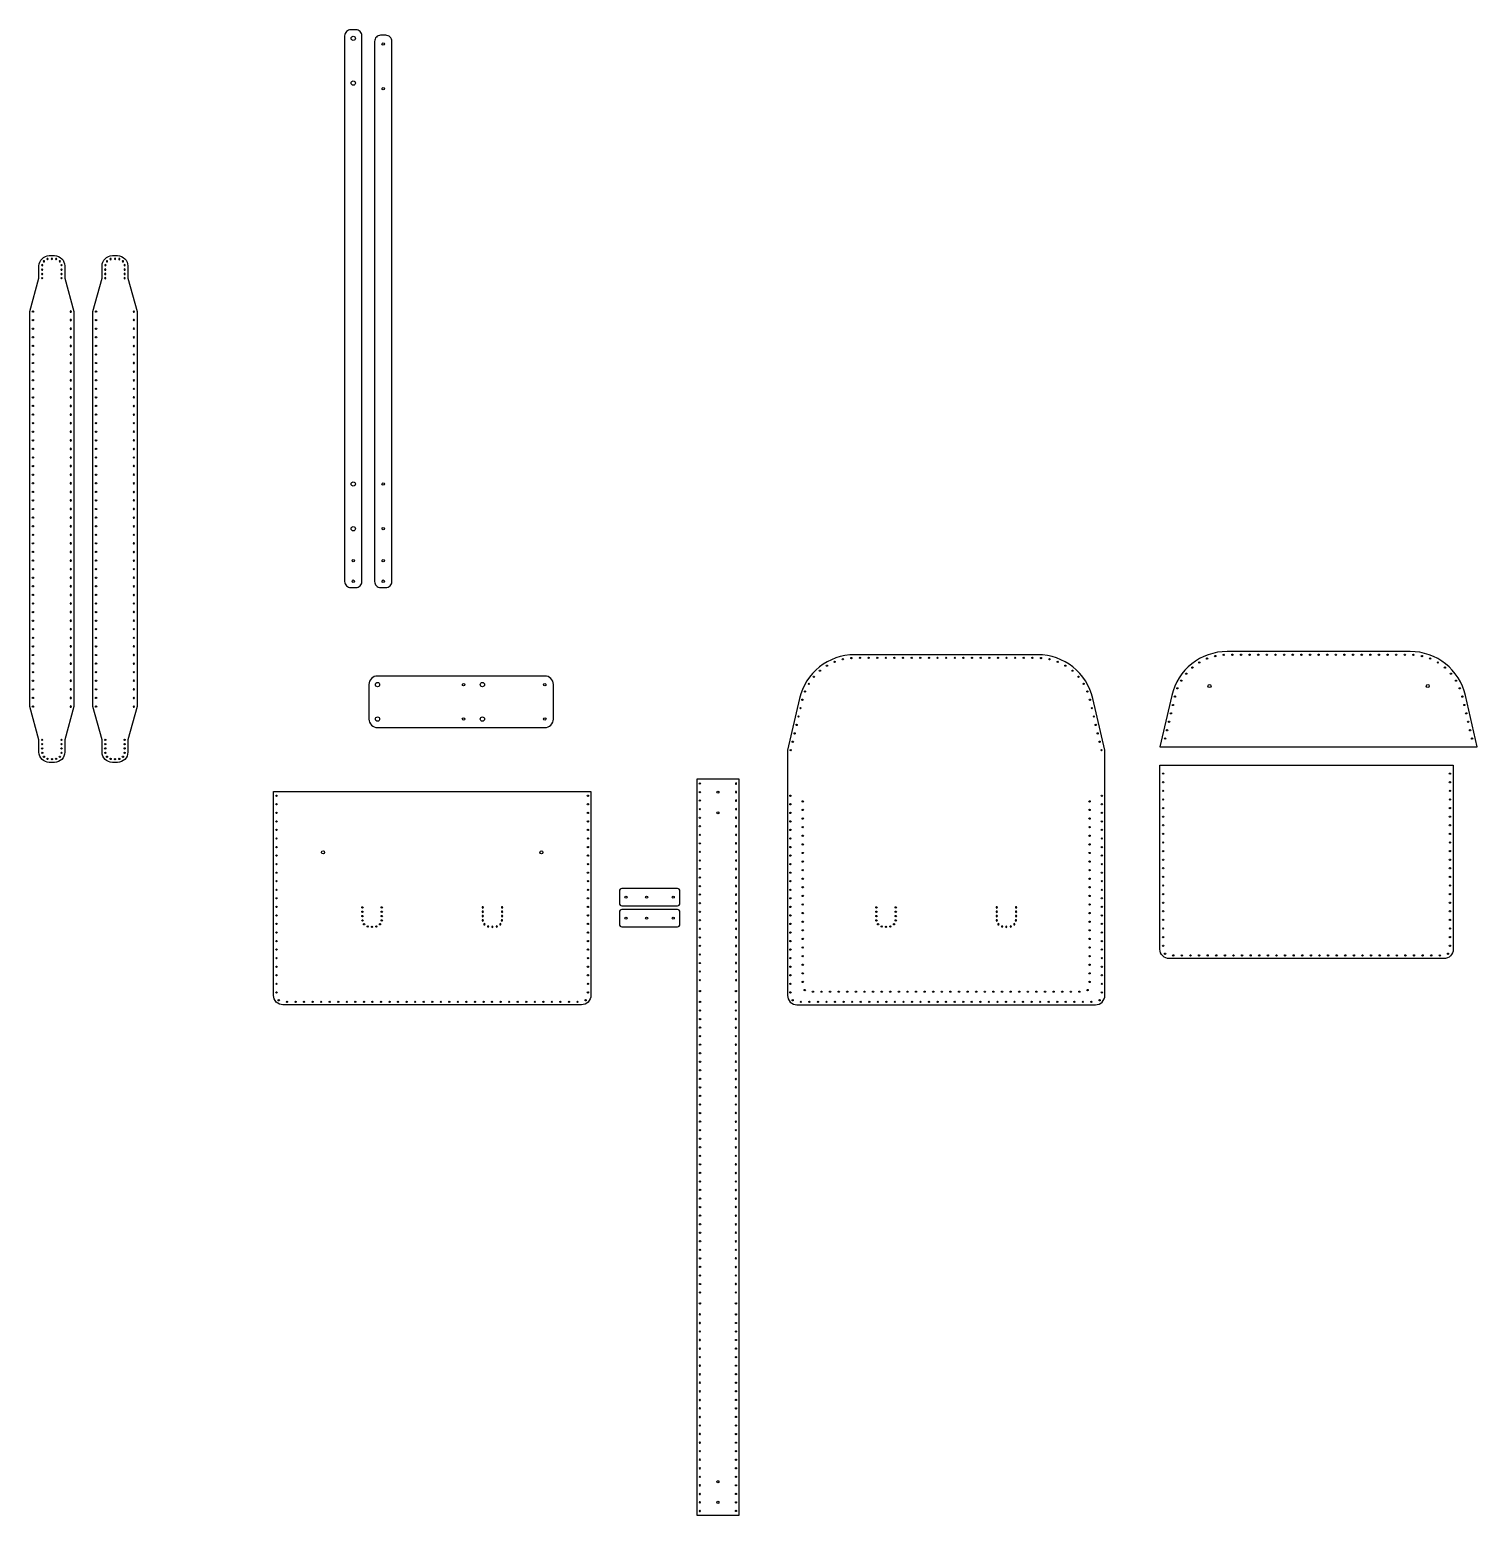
# Model space of a CAD drawing. Header units: millimetres. Extents: x 76 to 1759, y 30 to 1757.
import ezdxf

# ---------------------------------------------------------------- set-up
doc = ezdxf.new("R2010")
doc.units = ezdxf.units.MM

# ---------------------------------------------------------------- blocks, each defined once
blk = doc.blocks.new('*U1')
blk.add_circle((0, 0), 0.75)
blk = doc.blocks.new('*U2')
at = {"color": 0, "linetype": 'ByBlock', "lineweight": -2, "transparency": 16777216}
for p, rotation in [((362.5, 866.2), 270), ((724.5, 866.2), 90.00000000000006), ((362.5, 856.3), 270), ((362.5, 846.3), 270), ((724.5, 856.3), 90.00000000000006), ((724.5, 846.3), 90.00000000000006), ((362.5, 836.4), 270), ((724.5, 836.4), 90.00000000000006), ((362.5, 826.5), 270), ((362.5, 816.5), 270), ((724.5, 826.5), 90.00000000000006), ((724.5, 816.5), 90.00000000000006), ((362.5, 806.6), 270), ((362.5, 796.7), 270), ((724.5, 806.6), 90.00000000000006), ((724.5, 796.7), 90.00000000000006), ((362.5, 786.7), 270), ((362.5, 776.8), 270), ((724.5, 786.7), 90.00000000000006), ((724.5, 776.8), 90.00000000000006), ((362.5, 766.9), 270), ((724.5, 766.9), 90.00000000000006), ((362.5, 756.9), 270), ((362.5, 747), 270), ((724.5, 756.9), 90.00000000000006), ((724.5, 747), 90.00000000000006), ((362.5, 737), 270), ((362.5, 727.1), 270), ((724.5, 737), 90.00000000000006), ((724.5, 727.1), 90.00000000000006), ((362.5, 717.2), 270), ((362.5, 707.2), 270), ((724.5, 717.2), 90.00000000000006), ((724.5, 707.2), 90.00000000000006), ((362.5, 697.3), 270), ((724.5, 697.3), 90.00000000000006), ((362.5, 687.4), 270), ((362.5, 677.4), 270), ((724.5, 687.4), 90.00000000000006), ((724.5, 677.4), 90.00000000000006), ((362.5, 667.5), 270), ((362.5, 657.6), 270), ((724.5, 667.5), 90.00000000000006), ((724.5, 657.6), 90.00000000000006), ((362.5, 647.6), 270), ((724.5, 647.6), 90.00000000000006), ((362.5, 637.7), 270), ((365.1, 628.5), 319.2458750661677), ((721.9, 628.5), 40.7541249338315), ((724.5, 637.7), 90.00000000000006)]:
    blk.add_blockref('*U1', p, dxfattribs=dict(at, rotation=rotation))
for p in [(374.6, 626.7), (384.6, 626.7), (394.5, 626.7), (404.4, 626.7), (414.4, 626.7), (424.3, 626.7), (434.3, 626.7), (444.2, 626.7), (454.1, 626.7), (464.1, 626.7), (474, 626.7), (483.9, 626.7), (493.9, 626.7), (503.8, 626.7), (513.7, 626.7), (523.7, 626.7), (533.6, 626.7), (543.5, 626.7), (553.5, 626.7), (563.4, 626.7), (573.3, 626.7), (583.3, 626.7), (593.2, 626.7), (603.2, 626.7), (613.1, 626.7), (623, 626.7), (633, 626.7), (642.9, 626.7), (652.8, 626.7), (662.8, 626.7), (672.7, 626.7), (682.6, 626.7), (692.6, 626.7), (702.5, 626.7), (712.4, 626.7)]:
    blk.add_blockref('*U1', p, dxfattribs=at)
blk = doc.blocks.new('*U5')
blk.add_circle((0, 0), 0.75)
blk = doc.blocks.new('*U6')
at = {"color": 0, "linetype": 'ByBlock', "lineweight": -2, "transparency": 16777216, "rotation": 270}
for p in [(854.7, 880.4), (854.7, 870.5), (854.7, 860.6), (854.7, 850.6), (854.7, 840.7), (854.7, 830.8), (854.7, 820.8), (854.7, 810.9), (854.7, 801), (854.7, 791), (854.7, 781.1), (854.7, 771.1), (854.7, 761.2), (854.7, 751.3), (854.7, 741.3), (854.7, 731.4), (854.7, 721.5), (854.7, 711.5), (854.7, 701.6), (854.7, 691.7), (854.7, 681.7), (854.7, 671.8), (854.7, 661.9), (854.7, 651.9)]:
    blk.add_blockref('*U5', p, dxfattribs=at)
blk = doc.blocks.new('*U7')
blk.add_circle((0, 0), 0.75)
blk = doc.blocks.new('*U8')
at = {"color": 0, "linetype": 'ByBlock', "lineweight": -2, "transparency": 16777216, "rotation": 270}
for p in [(854.7, 880.4), (854.7, 870.5), (854.7, 860.6), (854.7, 850.6), (854.7, 840.7), (854.7, 830.8), (854.7, 820.8), (854.7, 810.9), (854.7, 801), (854.7, 791), (854.7, 781.1), (854.7, 771.1), (854.7, 761.2), (854.7, 751.3), (854.7, 741.3), (854.7, 731.4), (854.7, 721.5), (854.7, 711.5), (854.7, 701.6), (854.7, 691.7), (854.7, 681.7), (854.7, 671.8), (854.7, 661.9), (854.7, 651.9)]:
    blk.add_blockref('*U7', p, dxfattribs=at)
blk = doc.blocks.new('*U9')
blk.add_circle((0, 0), 0.75)
blk = doc.blocks.new('*U10')
at = {"color": 0, "linetype": 'ByBlock', "lineweight": -2, "transparency": 16777216, "rotation": 270}
for p in [(854.9, 626.6), (854.9, 616.6), (854.9, 606.7), (854.9, 596.7), (854.9, 586.8), (854.9, 576.9), (854.9, 566.9), (854.9, 557), (854.9, 547.1), (854.9, 537.1), (854.9, 527.2), (854.9, 517.3), (854.9, 507.3), (854.9, 497.4), (854.9, 487.5), (854.9, 477.5), (854.9, 467.6), (854.9, 457.7), (854.9, 447.7), (854.9, 437.8), (854.9, 427.8), (854.9, 417.9), (854.9, 408), (854.9, 398), (854.9, 388.1), (854.9, 378.2), (854.9, 368.2), (854.9, 358.3), (854.9, 348.4), (854.9, 338.4), (854.9, 328.5), (854.9, 318.6), (854.9, 308.6), (854.9, 298.7), (854.9, 288.8)]:
    blk.add_blockref('*U9', p, dxfattribs=at)
blk = doc.blocks.new('*U12')
blk.add_circle((0, 0), 0.75)
blk = doc.blocks.new('*U13')
at = {"color": 0, "linetype": 'ByBlock', "lineweight": -2, "transparency": 16777216, "rotation": 270}
for p in [(854.7, 880.4), (854.7, 870.5), (854.7, 860.6), (854.7, 850.6), (854.7, 840.7), (854.7, 830.8), (854.7, 820.8), (854.7, 810.9), (854.7, 801), (854.7, 791), (854.7, 781.1), (854.7, 771.1), (854.7, 761.2), (854.7, 751.3), (854.7, 741.3), (854.7, 731.4), (854.7, 721.5), (854.7, 711.5), (854.7, 701.6), (854.7, 691.7), (854.7, 681.7), (854.7, 671.8), (854.7, 661.9), (854.7, 651.9)]:
    blk.add_blockref('*U12', p, dxfattribs=at)
blk = doc.blocks.new('*U11')
blk.add_circle((0, 0), 0.75)
blk = doc.blocks.new('*U14')
at = {"color": 0, "linetype": 'ByBlock', "lineweight": -2, "transparency": 16777216, "rotation": 270}
for p in [(854.7, 880.4), (854.7, 870.5), (854.7, 860.6), (854.7, 850.6), (854.7, 840.7), (854.7, 830.8), (854.7, 820.8), (854.7, 810.9), (854.7, 801), (854.7, 791), (854.7, 781.1), (854.7, 771.1), (854.7, 761.2), (854.7, 751.3), (854.7, 741.3), (854.7, 731.4), (854.7, 721.5), (854.7, 711.5), (854.7, 701.6), (854.7, 691.7), (854.7, 681.7), (854.7, 671.8), (854.7, 661.9), (854.7, 651.9)]:
    blk.add_blockref('*U11', p, dxfattribs=at)
blk = doc.blocks.new('*U15')
blk.add_circle((0, 0), 0.75)
blk = doc.blocks.new('*U16')
at = {"color": 0, "linetype": 'ByBlock', "lineweight": -2, "transparency": 16777216, "rotation": 270}
for p in [(854.9, 626.6), (854.9, 616.6), (854.9, 606.7), (854.9, 596.7), (854.9, 586.8), (854.9, 576.9), (854.9, 566.9), (854.9, 557), (854.9, 547.1), (854.9, 537.1), (854.9, 527.2), (854.9, 517.3), (854.9, 507.3), (854.9, 497.4), (854.9, 487.5), (854.9, 477.5), (854.9, 467.6), (854.9, 457.7), (854.9, 447.7), (854.9, 437.8), (854.9, 427.8), (854.9, 417.9), (854.9, 408), (854.9, 398), (854.9, 388.1), (854.9, 378.2), (854.9, 368.2), (854.9, 358.3), (854.9, 348.4), (854.9, 338.4), (854.9, 328.5), (854.9, 318.6), (854.9, 308.6), (854.9, 298.7), (854.9, 288.8)]:
    blk.add_blockref('*U15', p, dxfattribs=at)
blk = doc.blocks.new('*U19')
blk.add_circle((0, 0), 0.75)
blk = doc.blocks.new('*U20')
at = {"color": 0, "linetype": 'ByBlock', "lineweight": -2, "transparency": 16777216}
for p, rotation in [((362.5, 866.2), 270), ((724.5, 866.2), 90.00000000000006), ((362.5, 856.3), 270), ((362.5, 846.3), 270), ((724.5, 856.3), 90.00000000000006), ((724.5, 846.3), 90.00000000000006), ((362.5, 836.4), 270), ((724.5, 836.4), 90.00000000000006), ((362.5, 826.5), 270), ((362.5, 816.5), 270), ((724.5, 826.5), 90.00000000000006), ((724.5, 816.5), 90.00000000000006), ((362.5, 806.6), 270), ((362.5, 796.7), 270), ((724.5, 806.6), 90.00000000000006), ((724.5, 796.7), 90.00000000000006), ((362.5, 786.7), 270), ((362.5, 776.8), 270), ((724.5, 786.7), 90.00000000000006), ((724.5, 776.8), 90.00000000000006), ((362.5, 766.9), 270), ((724.5, 766.9), 90.00000000000006), ((362.5, 756.9), 270), ((362.5, 747), 270), ((724.5, 756.9), 90.00000000000006), ((724.5, 747), 90.00000000000006), ((362.5, 737), 270), ((362.5, 727.1), 270), ((724.5, 737), 90.00000000000006), ((724.5, 727.1), 90.00000000000006), ((362.5, 717.2), 270), ((362.5, 707.2), 270), ((724.5, 717.2), 90.00000000000006), ((724.5, 707.2), 90.00000000000006), ((362.5, 697.3), 270), ((724.5, 697.3), 90.00000000000006), ((362.5, 687.4), 270), ((362.5, 677.4), 270), ((724.5, 687.4), 90.00000000000006), ((724.5, 677.4), 90.00000000000006), ((362.5, 667.5), 270), ((362.5, 657.6), 270), ((724.5, 667.5), 90.00000000000006), ((724.5, 657.6), 90.00000000000006), ((362.5, 647.6), 270), ((724.5, 647.6), 90.00000000000006), ((362.5, 637.7), 270), ((365.1, 628.5), 319.2458750661677), ((721.9, 628.5), 40.7541249338315), ((724.5, 637.7), 90.00000000000006)]:
    blk.add_blockref('*U19', p, dxfattribs=dict(at, rotation=rotation))
for p in [(374.6, 626.7), (384.6, 626.7), (394.5, 626.7), (404.4, 626.7), (414.4, 626.7), (424.3, 626.7), (434.3, 626.7), (444.2, 626.7), (454.1, 626.7), (464.1, 626.7), (474, 626.7), (483.9, 626.7), (493.9, 626.7), (503.8, 626.7), (513.7, 626.7), (523.7, 626.7), (533.6, 626.7), (543.5, 626.7), (553.5, 626.7), (563.4, 626.7), (573.3, 626.7), (583.3, 626.7), (593.2, 626.7), (603.2, 626.7), (613.1, 626.7), (623, 626.7), (633, 626.7), (642.9, 626.7), (652.8, 626.7), (662.8, 626.7), (672.7, 626.7), (682.6, 626.7), (692.6, 626.7), (702.5, 626.7), (712.4, 626.7)]:
    blk.add_blockref('*U19', p, dxfattribs=at)
blk = doc.blocks.new('*U21')
blk.add_circle((0, 0), 0.75)
blk = doc.blocks.new('*U22')
at = {"color": 0, "linetype": 'ByBlock', "lineweight": -2, "transparency": 16777216}
for p, rotation in [((1399.2, 837.4), 270), ((1732.7, 837.4), 90), ((1399.2, 827.4), 270), ((1399.2, 817.4), 270), ((1732.7, 827.4), 90), ((1732.7, 817.4), 90), ((1399.2, 807.4), 270), ((1399.2, 797.4), 270), ((1732.7, 807.4), 90), ((1732.7, 797.4), 90), ((1399.2, 787.4), 270), ((1399.2, 777.4), 270), ((1732.7, 787.4), 90), ((1732.7, 777.4), 90), ((1399.2, 767.4), 270), ((1732.7, 767.4), 90), ((1399.2, 757.4), 270), ((1399.2, 747.5), 270), ((1732.7, 757.4), 90), ((1732.7, 747.5), 90), ((1399.2, 737.5), 270), ((1399.2, 727.5), 270), ((1732.7, 737.5), 90), ((1732.7, 727.5), 90), ((1399.2, 717.5), 270), ((1399.2, 707.5), 270), ((1732.7, 717.5), 90), ((1732.7, 707.5), 90), ((1399.2, 697.5), 270), ((1732.7, 697.5), 90), ((1399.2, 687.5), 270), ((1399.2, 677.5), 270), ((1732.7, 687.5), 90), ((1732.7, 677.5), 90), ((1399.2, 667.5), 270), ((1399.2, 657.5), 270), ((1732.7, 667.5), 90), ((1732.7, 657.5), 90), ((1399.2, 647.5), 270), ((1732.7, 647.5), 90), ((1399.2, 637.5), 270), ((1399.2, 627.5), 270), ((1732.7, 637.5), 90), ((1732.7, 627.5), 90), ((1401.5, 618.1), 316.9126479201509), ((1730.4, 618.1), 43.08735207984873)]:
    blk.add_blockref('*U21', p, dxfattribs=dict(at, rotation=rotation))
for p in [(1411, 616.2), (1421, 616.2), (1431, 616.2), (1441, 616.2), (1451, 616.2), (1461, 616.2), (1471, 616.2), (1481, 616.2), (1491, 616.2), (1501, 616.2), (1511, 616.2), (1521, 616.2), (1530.9, 616.2), (1540.9, 616.2), (1550.9, 616.2), (1560.9, 616.2), (1570.9, 616.2), (1580.9, 616.2), (1590.9, 616.2), (1600.9, 616.2), (1610.9, 616.2), (1620.9, 616.2), (1630.9, 616.2), (1640.9, 616.2), (1650.9, 616.2), (1660.9, 616.2), (1670.9, 616.2), (1680.9, 616.2), (1690.9, 616.2), (1700.9, 616.2), (1710.9, 616.2), (1720.9, 616.2)]:
    blk.add_blockref('*U21', p, dxfattribs=at)
blk = doc.blocks.new('*U27')
blk.add_circle((0, 0), 0.75)
blk = doc.blocks.new('*U28')
at = {"color": 0, "linetype": 'ByBlock', "lineweight": -2, "transparency": 16777216}
for p, rotation in [((1011.3, 1021.9), 22.02637860805758), ((1020.9, 1024.9), 12.80058607302511), ((1030.8, 1026.3), 3.57479353799255), ((1251.3, 1026.3), 356.4252064620069), ((1261.2, 1024.9), 347.1994139269745), ((1270.8, 1021.9), 337.9736213919425), ((987.2, 1004.5), 49.70375621315514), ((994.3, 1011.6), 40.47796367812263), ((1002.4, 1017.4), 31.25217114309009), ((1279.7, 1017.4), 328.7478288569102), ((1287.9, 1011.6), 319.522036321878), ((1294.9, 1004.5), 310.2962437868459), ((976.9, 987.4), 68.15534128322012), ((981.4, 996.3), 58.92954874818769), ((1300.8, 996.3), 301.0704512518137), ((1305.2, 987.4), 291.8446587167815), ((971.7, 968), 77.00000000000016), ((973.9, 977.8), 77.00000000000016), ((1308.2, 977.8), 283.0000000000008), ((1310.4, 968), 283.0000000000008), ((969.4, 958.3), 77.00000000000016), ((1312.7, 958.3), 283.0000000000008), ((964.9, 938.7), 77.00000000000016), ((967.2, 948.5), 77.00000000000016), ((1315, 948.5), 283.0000000000008), ((1317.2, 938.7), 283.0000000000008), ((960.4, 919.2), 77.00000000000016), ((962.7, 929), 77.00000000000016), ((1319.5, 929), 283.0000000000008), ((1321.7, 919.2), 283.0000000000008)]:
    blk.add_blockref('*U27', p, dxfattribs=dict(at, rotation=rotation))
for p in [(1040.8, 1026.5), (1050.9, 1026.5), (1060.9, 1026.5), (1070.9, 1026.5), (1080.9, 1026.5), (1090.9, 1026.5), (1101, 1026.5), (1111, 1026.5), (1121, 1026.5), (1131, 1026.5), (1141.1, 1026.5), (1151.1, 1026.5), (1161.1, 1026.5), (1171.1, 1026.5), (1181.2, 1026.5), (1191.2, 1026.5), (1201.2, 1026.5), (1211.2, 1026.5), (1221.3, 1026.5), (1231.3, 1026.5), (1241.3, 1026.5)]:
    blk.add_blockref('*U27', p, dxfattribs=at)
blk = doc.blocks.new('*U85')
blk.add_circle((0, 0), 0.75)
blk = doc.blocks.new('*U86')
at = {"color": 0, "linetype": 'ByBlock', "lineweight": -2, "transparency": 16777216}
for p, rotation in [((90, 951.2), 269.9999999999994), ((112.5, 951.2), 89.99999999999864), ((90.1, 936.1), 275.9346957865112), ((90, 946.2), 269.9999999999994), ((90, 941.2), 269.9999999999994), ((92, 931.6), 310.9014068289446), ((110.5, 931.6), 49.09859317099797), ((112.5, 936.1), 84.0653042134345), ((112.5, 946.2), 89.99999999999864), ((112.5, 941.2), 89.99999999999864), ((96.2, 929), 345.8681178713781), ((106.3, 929), 14.13188212856142)]:
    blk.add_blockref('*U85', p, dxfattribs=dict(at, rotation=rotation))
blk.add_blockref('*U85', (101.3, 928.7), dxfattribs=at)
blk = doc.blocks.new('*U87')
blk.add_circle((0, 0), 0.75)
blk = doc.blocks.new('*U88')
at = {"color": 0, "linetype": 'ByBlock', "lineweight": -2, "transparency": 16777216}
for p, rotation in [((90, 951.2), 269.9999999999994), ((112.5, 951.2), 89.99999999999864), ((90.1, 936.1), 275.9346957865112), ((90, 946.2), 269.9999999999994), ((90, 941.2), 269.9999999999994), ((92, 931.6), 310.9014068289446), ((110.5, 931.6), 49.09859317099797), ((112.5, 936.1), 84.0653042134345), ((112.5, 946.2), 89.99999999999864), ((112.5, 941.2), 89.99999999999864), ((96.2, 929), 345.8681178713781), ((106.3, 929), 14.13188212856142)]:
    blk.add_blockref('*U87', p, dxfattribs=dict(at, rotation=rotation))
blk.add_blockref('*U87', (101.3, 928.7), dxfattribs=at)
blk = doc.blocks.new('*U105')
blk.add_circle((0, 0), 0.75)
blk = doc.blocks.new('*U106')
at = {"color": 0, "linetype": 'ByBlock', "lineweight": -2, "transparency": 16777216, "rotation": 270}
for p in [(79.3, 1429), (79.3, 1419.1), (79.3, 1409.1), (79.3, 1399.1), (79.3, 1389.1), (79.3, 1379.1), (79.3, 1369.2), (79.3, 1359.2), (79.3, 1349.2), (79.3, 1339.2), (79.3, 1329.2), (79.3, 1319.3), (79.3, 1309.3), (79.3, 1299.3), (79.3, 1289.3), (79.3, 1279.3), (79.3, 1269.4), (79.3, 1259.4), (79.3, 1249.4), (79.3, 1239.4), (79.3, 1229.4), (79.3, 1219.4), (79.3, 1209.5), (79.3, 1199.5), (79.3, 1189.5), (79.3, 1179.5), (79.3, 1169.5), (79.3, 1159.6), (79.3, 1149.6), (79.3, 1139.6), (79.3, 1129.6), (79.3, 1119.6), (79.3, 1109.7), (79.3, 1099.7), (79.3, 1089.7), (79.3, 1079.7), (79.3, 1069.7), (79.3, 1059.8), (79.3, 1049.8), (79.3, 1039.8), (79.3, 1029.8), (79.3, 1019.8), (79.3, 1009.9), (79.3, 999.9), (79.3, 989.9), (79.3, 979.9), (79.3, 969.9)]:
    blk.add_blockref('*U105', p, dxfattribs=at)
blk = doc.blocks.new('*U107')
blk.add_circle((0, 0), 0.75)
blk = doc.blocks.new('*U108')
at = {"color": 0, "linetype": 'ByBlock', "lineweight": -2, "transparency": 16777216, "rotation": 270}
for p in [(79.3, 1429), (79.3, 1419.1), (79.3, 1409.1), (79.3, 1399.1), (79.3, 1389.1), (79.3, 1379.1), (79.3, 1369.2), (79.3, 1359.2), (79.3, 1349.2), (79.3, 1339.2), (79.3, 1329.2), (79.3, 1319.3), (79.3, 1309.3), (79.3, 1299.3), (79.3, 1289.3), (79.3, 1279.3), (79.3, 1269.4), (79.3, 1259.4), (79.3, 1249.4), (79.3, 1239.4), (79.3, 1229.4), (79.3, 1219.4), (79.3, 1209.5), (79.3, 1199.5), (79.3, 1189.5), (79.3, 1179.5), (79.3, 1169.5), (79.3, 1159.6), (79.3, 1149.6), (79.3, 1139.6), (79.3, 1129.6), (79.3, 1119.6), (79.3, 1109.7), (79.3, 1099.7), (79.3, 1089.7), (79.3, 1079.7), (79.3, 1069.7), (79.3, 1059.8), (79.3, 1049.8), (79.3, 1039.8), (79.3, 1029.8), (79.3, 1019.8), (79.3, 1009.9), (79.3, 999.9), (79.3, 989.9), (79.3, 979.9), (79.3, 969.9)]:
    blk.add_blockref('*U107', p, dxfattribs=at)
blk = doc.blocks.new('*U119')
blk.add_circle((0, 0), 0.75)
blk = doc.blocks.new('*U120')
at = {"color": 0, "linetype": 'ByBlock', "lineweight": -2, "transparency": 16777216}
for p, rotation in [((90, 951.2), 269.9999999999994), ((112.5, 951.2), 89.99999999999864), ((90.1, 936.1), 275.9346957865112), ((90, 946.2), 269.9999999999994), ((90, 941.2), 269.9999999999994), ((92, 931.6), 310.9014068289446), ((110.5, 931.6), 49.09859317099797), ((112.5, 936.1), 84.0653042134345), ((112.5, 946.2), 89.99999999999864), ((112.5, 941.2), 89.99999999999864), ((96.2, 929), 345.8681178713781), ((106.3, 929), 14.13188212856142)]:
    blk.add_blockref('*U119', p, dxfattribs=dict(at, rotation=rotation))
blk.add_blockref('*U119', (101.3, 928.7), dxfattribs=at)
blk = doc.blocks.new('*U121')
blk.add_circle((0, 0), 0.75)
blk = doc.blocks.new('*U122')
at = {"color": 0, "linetype": 'ByBlock', "lineweight": -2, "transparency": 16777216}
for p, rotation in [((90, 951.2), 269.9999999999994), ((112.5, 951.2), 89.99999999999864), ((90.1, 936.1), 275.9346957865112), ((90, 946.2), 269.9999999999994), ((90, 941.2), 269.9999999999994), ((92, 931.6), 310.9014068289446), ((110.5, 931.6), 49.09859317099797), ((112.5, 936.1), 84.0653042134345), ((112.5, 946.2), 89.99999999999864), ((112.5, 941.2), 89.99999999999864), ((96.2, 929), 345.8681178713781), ((106.3, 929), 14.13188212856142)]:
    blk.add_blockref('*U121', p, dxfattribs=dict(at, rotation=rotation))
blk.add_blockref('*U121', (101.3, 928.7), dxfattribs=at)
blk = doc.blocks.new('*U123')
blk.add_circle((0, 0), 0.75)
blk = doc.blocks.new('*U124')
at = {"color": 0, "linetype": 'ByBlock', "lineweight": -2, "transparency": 16777216, "rotation": 270}
for p in [(79.3, 1429), (79.3, 1419.1), (79.3, 1409.1), (79.3, 1399.1), (79.3, 1389.1), (79.3, 1379.1), (79.3, 1369.2), (79.3, 1359.2), (79.3, 1349.2), (79.3, 1339.2), (79.3, 1329.2), (79.3, 1319.3), (79.3, 1309.3), (79.3, 1299.3), (79.3, 1289.3), (79.3, 1279.3), (79.3, 1269.4), (79.3, 1259.4), (79.3, 1249.4), (79.3, 1239.4), (79.3, 1229.4), (79.3, 1219.4), (79.3, 1209.5), (79.3, 1199.5), (79.3, 1189.5), (79.3, 1179.5), (79.3, 1169.5), (79.3, 1159.6), (79.3, 1149.6), (79.3, 1139.6), (79.3, 1129.6), (79.3, 1119.6), (79.3, 1109.7), (79.3, 1099.7), (79.3, 1089.7), (79.3, 1079.7), (79.3, 1069.7), (79.3, 1059.8), (79.3, 1049.8), (79.3, 1039.8), (79.3, 1029.8), (79.3, 1019.8), (79.3, 1009.9), (79.3, 999.9), (79.3, 989.9), (79.3, 979.9), (79.3, 969.9)]:
    blk.add_blockref('*U123', p, dxfattribs=at)
blk = doc.blocks.new('*U117')
blk.add_circle((0, 0), 0.75)
blk = doc.blocks.new('*U118')
at = {"color": 0, "linetype": 'ByBlock', "lineweight": -2, "transparency": 16777216, "rotation": 270}
for p in [(79.3, 1429), (79.3, 1419.1), (79.3, 1409.1), (79.3, 1399.1), (79.3, 1389.1), (79.3, 1379.1), (79.3, 1369.2), (79.3, 1359.2), (79.3, 1349.2), (79.3, 1339.2), (79.3, 1329.2), (79.3, 1319.3), (79.3, 1309.3), (79.3, 1299.3), (79.3, 1289.3), (79.3, 1279.3), (79.3, 1269.4), (79.3, 1259.4), (79.3, 1249.4), (79.3, 1239.4), (79.3, 1229.4), (79.3, 1219.4), (79.3, 1209.5), (79.3, 1199.5), (79.3, 1189.5), (79.3, 1179.5), (79.3, 1169.5), (79.3, 1159.6), (79.3, 1149.6), (79.3, 1139.6), (79.3, 1129.6), (79.3, 1119.6), (79.3, 1109.7), (79.3, 1099.7), (79.3, 1089.7), (79.3, 1079.7), (79.3, 1069.7), (79.3, 1059.8), (79.3, 1049.8), (79.3, 1039.8), (79.3, 1029.8), (79.3, 1019.8), (79.3, 1009.9), (79.3, 999.9), (79.3, 989.9), (79.3, 979.9), (79.3, 969.9)]:
    blk.add_blockref('*U117', p, dxfattribs=at)
blk = doc.blocks.new('*U128')
blk.add_circle((0, 0), 0.75)
blk = doc.blocks.new('*U129')
at = {"color": 0, "linetype": 'ByBlock', "lineweight": -2, "transparency": 16777216}
for p, rotation in [((90, 951.2), 269.9999999999994), ((112.5, 951.2), 89.99999999999864), ((90.1, 936.1), 275.9346957865112), ((90, 946.2), 269.9999999999994), ((90, 941.2), 269.9999999999994), ((92, 931.6), 310.9014068289446), ((110.5, 931.6), 49.09859317099797), ((112.5, 936.1), 84.0653042134345), ((112.5, 946.2), 89.99999999999864), ((112.5, 941.2), 89.99999999999864), ((96.2, 929), 345.8681178713781), ((106.3, 929), 14.13188212856142)]:
    blk.add_blockref('*U128', p, dxfattribs=dict(at, rotation=rotation))
blk.add_blockref('*U128', (101.3, 928.7), dxfattribs=at)
blk = doc.blocks.new('*U130')
blk.add_circle((0, 0), 0.75)
blk = doc.blocks.new('*U131')
at = {"color": 0, "linetype": 'ByBlock', "lineweight": -2, "transparency": 16777216}
for p, rotation in [((90, 951.2), 269.9999999999994), ((112.5, 951.2), 89.99999999999864), ((90.1, 936.1), 275.9346957865112), ((90, 946.2), 269.9999999999994), ((90, 941.2), 269.9999999999994), ((92, 931.6), 310.9014068289446), ((110.5, 931.6), 49.09859317099797), ((112.5, 936.1), 84.0653042134345), ((112.5, 946.2), 89.99999999999864), ((112.5, 941.2), 89.99999999999864), ((96.2, 929), 345.8681178713781), ((106.3, 929), 14.13188212856142)]:
    blk.add_blockref('*U130', p, dxfattribs=dict(at, rotation=rotation))
blk.add_blockref('*U130', (101.3, 928.7), dxfattribs=at)
blk = doc.blocks.new('*U136')
blk.add_circle((0, 0), 0.75)
blk = doc.blocks.new('*U137')
at = {"color": 0, "linetype": 'ByBlock', "lineweight": -2, "transparency": 16777216}
for p, rotation in [((90, 951.2), 269.9999999999994), ((112.5, 951.2), 89.99999999999864), ((90.1, 936.1), 275.9346957865112), ((90, 946.2), 269.9999999999994), ((90, 941.2), 269.9999999999994), ((92, 931.6), 310.9014068289446), ((110.5, 931.6), 49.09859317099797), ((112.5, 936.1), 84.0653042134345), ((112.5, 946.2), 89.99999999999864), ((112.5, 941.2), 89.99999999999864), ((96.2, 929), 345.8681178713781), ((106.3, 929), 14.13188212856142)]:
    blk.add_blockref('*U136', p, dxfattribs=dict(at, rotation=rotation))
blk.add_blockref('*U136', (101.3, 928.7), dxfattribs=at)
blk = doc.blocks.new('*U138')
blk.add_circle((0, 0), 0.75)
blk = doc.blocks.new('*U139')
at = {"color": 0, "linetype": 'ByBlock', "lineweight": -2, "transparency": 16777216}
for p, rotation in [((90, 951.2), 269.9999999999994), ((112.5, 951.2), 89.99999999999864), ((90.1, 936.1), 275.9346957865112), ((90, 946.2), 269.9999999999994), ((90, 941.2), 269.9999999999994), ((92, 931.6), 310.9014068289446), ((110.5, 931.6), 49.09859317099797), ((112.5, 936.1), 84.0653042134345), ((112.5, 946.2), 89.99999999999864), ((112.5, 941.2), 89.99999999999864), ((96.2, 929), 345.8681178713781), ((106.3, 929), 14.13188212856142)]:
    blk.add_blockref('*U138', p, dxfattribs=dict(at, rotation=rotation))
blk.add_blockref('*U138', (101.3, 928.7), dxfattribs=at)

msp = doc.modelspace()

# ---------------------------------------------------------------- linework, layer by layer
for points in [[(454.7, 1756.6), (448.7, 1756.6, 0.414214), (441.7, 1749.6), (441.7, 1115.2, 0.414214), (448.7, 1108.2), (454.7, 1108.2, 0.414214), (461.7, 1115.2), (461.7, 1749.6, 0.414214)], [(489.5, 1750.1), (483.5, 1750.1, 0.414214), (476.5, 1743.1), (476.5, 1115.2, 0.414214), (483.5, 1108.2), (489.5, 1108.2, 0.414214), (496.5, 1115.2), (496.5, 1743.1, 0.414214)], [(116.3, 931.2), (116.3, 917, -0.414214), (104.3, 905), (98.3, 905, -0.414214), (86.3, 917), (86.3, 931.2), (75.5, 969.9), (75.5, 1429), (86.3, 1467.7), (86.3, 1482, -0.414214), (98.3, 1494), (104.3, 1494, -0.414214), (116.3, 1482), (116.3, 1467.7), (127, 1429), (127, 969.9)], [(189.6, 931.2), (189.6, 917, -0.414214), (177.6, 905), (171.6, 905, -0.414214), (159.6, 917), (159.6, 931.2), (148.9, 969.9), (148.9, 1429), (159.6, 1467.7), (159.6, 1482, -0.414214), (171.6, 1494), (177.6, 1494, -0.414214), (189.6, 1482), (189.6, 1467.7), (200.4, 1429), (200.4, 969.9)], [(956.6, 919.2), (956.6, 634.2, 0.414214), (967.6, 623.2), (1314.6, 623.2, 0.414214), (1325.6, 634.2), (1325.6, 919.2), (1311.7, 979.1, 0.349216), (1247.4, 1030.2), (1034.7, 1030.2, 0.349216), (970.4, 979.1)], [(1758.6, 922.9), (1744.8, 982.7, 0.349216), (1680.5, 1033.9), (1467.7, 1033.9, 0.349216), (1403.4, 982.7), (1389.6, 922.9)], [(674.4, 1005.4), (479.9, 1005.4, 0.414214), (469.9, 995.4), (469.9, 955.4, 0.414214), (479.9, 945.4), (674.4, 945.4, 0.414214), (684.4, 955.4), (684.4, 995.4, 0.414214)], [(1389.6, 901.9), (1730.6, 901.9), (1730.6, 687.9, -0.414214), (1719.6, 676.9), (1400.6, 676.9, -0.414214), (1389.6, 687.9)], [(370, 623.2, -0.414214), (359, 634.2), (359, 871.2), (728, 871.2), (728, 634.2, -0.414214), (717, 623.2)], [(831.5, 755.5, 0.414214), (828.7, 758.3), (763.9, 758.3, 0.414214), (761.1, 755.5), (761.1, 741.1, 0.414214), (763.9, 738.3), (828.7, 738.3, 0.414214), (831.5, 741.1)], [(831.5, 731.1, 0.414214), (828.7, 733.9), (763.9, 733.9, 0.414214), (761.1, 731.1), (761.1, 716.7, 0.414214), (763.9, 713.9), (828.7, 713.9, 0.414214), (831.5, 716.7)]]:
    msp.add_lwpolyline(points, format="xyb", close=True)
msp.add_lwpolyline([(851.2, 29.9), (900.2, 29.9), (900.2, 885.4), (851.2, 885.4)], close=True)
for centre, radius in [((451.7, 1746.6), 2.5), ((486.5, 1740.1), 1.4), ((451.7, 1694.6), 2.5), ((486.5, 1688.1), 1.4), ((451.7, 1228.6), 2.5), ((486.5, 1228.6), 1.4), ((451.7, 1176.6), 2.5), ((486.5, 1176.6), 1.4), ((451.7, 1139.6), 1.4), ((486.5, 1139.6), 1.4), ((451.7, 1115.6), 1.4), ((486.5, 1115.6), 1.4), ((1435.4, 1021.1), 0.75), ((1444.4, 1025.6), 0.75), ((1453.9, 1028.6), 0.75), ((1463.8, 1030), 0.75), ((1473.8, 1030.1), 0.75), ((1483.9, 1030.1), 0.75), ((1493.9, 1030.1), 0.75), ((1503.9, 1030.1), 0.75), ((1513.9, 1030.1), 0.75), ((1524, 1030.1), 0.75), ((1534, 1030.1), 0.75), ((1544, 1030.1), 0.75), ((1554, 1030.1), 0.75), ((1564.1, 1030.1), 0.75), ((1574.1, 1030.1), 0.75), ((1584.1, 1030.1), 0.75), ((1594.1, 1030.1), 0.75), ((1604.1, 1030.1), 0.75), ((1614.2, 1030.1), 0.75), ((1624.2, 1030.1), 0.75), ((1634.2, 1030.1), 0.75), ((1644.2, 1030.1), 0.75), ((1654.3, 1030.1), 0.75), ((1664.3, 1030.1), 0.75), ((1674.3, 1030.1), 0.75), ((1684.3, 1030), 0.75), ((1694.2, 1028.6), 0.75), ((1703.8, 1025.6), 0.75), ((1712.7, 1021.1), 0.75), ((1420.2, 1008.1), 0.75), ((1427.3, 1015.2), 0.75), ((1720.9, 1015.2), 0.75), ((1727.9, 1008.1), 0.75), ((479.9, 995.4), 2.5), ((579.9, 995.4), 1.4), ((601.9, 995.4), 2.5), ((674.4, 995.4), 1.4), ((1409.9, 991.1), 0.75), ((1414.4, 1000), 0.75), ((1447.2, 993.7), 1.8), ((1701, 993.7), 1.8), ((1733.8, 1000), 0.75), ((1738.2, 991.1), 0.75), ((1404.7, 971.7), 0.75), ((1407, 981.5), 0.75), ((1741.2, 981.5), 0.75), ((1743.5, 971.7), 0.75), ((479.9, 955.4), 2.5), ((579.9, 955.4), 1.4), ((601.9, 955.4), 2.5), ((674.4, 955.4), 1.4), ((1400.2, 952.2), 0.75), ((1402.4, 962), 0.75), ((1745.7, 962), 0.75), ((1748, 952.2), 0.75), ((1395.7, 932.7), 0.75), ((1397.9, 942.4), 0.75), ((1750.2, 942.4), 0.75), ((1752.5, 932.7), 0.75), ((1393.3, 891.9), 0.75), ((1393.3, 881.9), 0.75), ((1726.8, 891.9), 0.75), ((1726.8, 881.9), 0.75), ((875.7, 870.4), 1.2), ((1393.3, 871.9), 0.75), ((1726.8, 871.9), 0.75), ((875.7, 846.4), 1.2), ((1393.3, 861.9), 0.75), ((1393.3, 851.9), 0.75), ((1726.8, 861.9), 0.75), ((1726.8, 851.9), 0.75), ((1393.3, 841.9), 0.75), ((1393.3, 831.9), 0.75), ((1726.8, 841.9), 0.75), ((1726.8, 831.9), 0.75), ((1393.3, 821.9), 0.75), ((1393.3, 811.9), 0.75), ((1726.8, 821.9), 0.75), ((1726.8, 811.9), 0.75), ((416.6, 800.4), 1.8), ((670.5, 800.4), 1.8), ((1393.3, 801.9), 0.75), ((1726.8, 801.9), 0.75), ((1393.3, 791.9), 0.75), ((1393.3, 781.9), 0.75), ((1726.8, 791.9), 0.75), ((1726.8, 781.9), 0.75), ((1393.3, 771.9), 0.75), ((1393.3, 761.9), 0.75), ((1726.8, 771.9), 0.75), ((1726.8, 761.9), 0.75), ((768.8, 748.3), 1.2), ((792.8, 748.3), 1.2), ((823.8, 748.3), 1.2), ((1393.3, 751.9), 0.75), ((1393.3, 741.9), 0.75), ((1726.8, 751.9), 0.75), ((1726.8, 741.9), 0.75), ((1393.3, 731.9), 0.75), ((1726.8, 731.9), 0.75), ((768.8, 723.9), 1.2), ((792.8, 723.9), 1.2), ((823.8, 723.9), 1.2), ((1393.3, 721.9), 0.75), ((1393.3, 711.9), 0.75), ((1726.8, 721.9), 0.75), ((1726.8, 711.9), 0.75), ((1393.3, 701.9), 0.75), ((1393.3, 691.9), 0.75), ((1726.8, 701.9), 0.75), ((1726.8, 691.9), 0.75), ((1395.6, 682.6), 0.75), ((1405.1, 680.6), 0.75), ((1415.1, 680.6), 0.75), ((1425.1, 680.6), 0.75), ((1435.1, 680.6), 0.75), ((1445.1, 680.6), 0.75), ((1455.1, 680.6), 0.75), ((1465.1, 680.6), 0.75), ((1475.1, 680.6), 0.75), ((1485.1, 680.6), 0.75), ((1495.1, 680.6), 0.75), ((1505.1, 680.6), 0.75), ((1515.1, 680.6), 0.75), ((1525.1, 680.6), 0.75), ((1535.1, 680.6), 0.75), ((1545.1, 680.6), 0.75), ((1555.1, 680.6), 0.75), ((1565.1, 680.6), 0.75), ((1575.1, 680.6), 0.75), ((1585.1, 680.6), 0.75), ((1595.1, 680.6), 0.75), ((1605.1, 680.6), 0.75), ((1615.1, 680.6), 0.75), ((1625.1, 680.6), 0.75), ((1635.1, 680.6), 0.75), ((1645.1, 680.6), 0.75), ((1655.1, 680.6), 0.75), ((1665, 680.6), 0.75), ((1675, 680.6), 0.75), ((1685, 680.6), 0.75), ((1695, 680.6), 0.75), ((1705, 680.6), 0.75), ((1715, 680.6), 0.75), ((1724.5, 682.6), 0.75), ((854.8, 639.2), 0.75), ((896.6, 639.2), 0.75), ((854.8, 276.1), 0.75), ((896.6, 276.1), 0.75), ((875.7, 68.9), 1.2), ((875.7, 44.9), 1.2)]:
    msp.add_circle(centre, radius)

# ---------------------------------------------------------------- block references
at = {"xscale": -1, "rotation": 180}
for name, p in [('*U88', (0, 2419)), ('*U122', (73.4, 2419)), ('*U8', (0, 915.3))]:
    msp.add_blockref(name, p, dxfattribs=at)
for name, p in [('*U106', (0, 0)), ('*U124', (73.4, 0)), ('*U28', (0, 0)), ('*U86', (0, -20)), ('*U120', (73.4, -20)), ('*U6', (0, 0)), ('*U2', (0, 0)), ('*U20', (597.5, 0)), ('*U22', (-424.9, 22.3)), ('*U129', (372.3, -214.8)), ('*U137', (969.9, -214.8)), ('*U10', (0, 0))]:
    msp.add_blockref(name, p)
at = {"xscale": -1}
for name, p in [('*U108', (202.5, 0)), ('*U118', (275.9, 0)), ('*U13', (1751.4, 0)), ('*U131', (714.7, -214.8)), ('*U139', (1312.3, -214.8)), ('*U16', (1751.4, 0))]:
    msp.add_blockref(name, p, dxfattribs=at)
at = {"rotation": 180}
msp.add_blockref('*U14', (1751.4, 915.3), dxfattribs=at)

doc.saveas('drawing.dxf')
